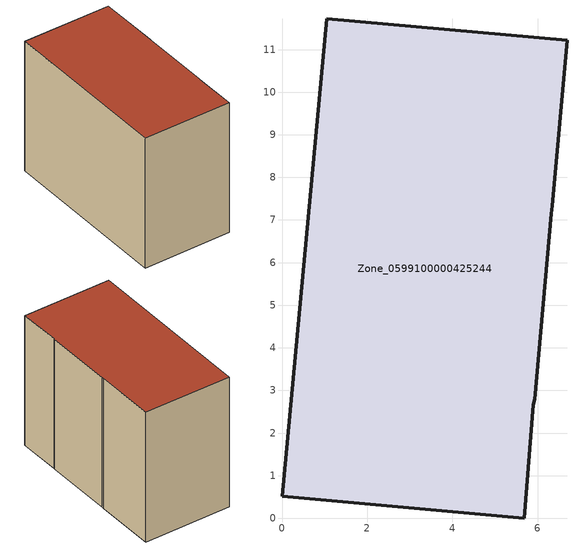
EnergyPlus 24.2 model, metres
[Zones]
Zone_0599100000425244
 floor ground (C_G): 6.34,7.33 6.32,7.15 5.93,2.79 5.89,2.67 5.68,0 0,0.51 1.05,11.72 6.69,11.21 z0
 wall outside (C_F): 5.89,2.67 5.93,2.79 6.32,7.15 6.34,7.33 6.69,11.21 1.05,11.72 0,0.51 5.68,0 5.89,2.67 z0:8.73
 roof outside (C_R): 6.32,7.15 6.34,7.33 6.69,11.21 1.05,11.72 0,0.51 5.68,0 5.89,2.67 5.93,2.79 z8.73
[BUILDING]
Pand.0599100000425244: North Axis=0; Terrain=City; Loads Convergence Tolerance Value=0.04; Temperature Convergence Tolerance Value=0.4; Solar Distribution=FullExterior; Maximum Number of Warmup Days=25; Minimum Number of Warmup Days=1
[Site:Location]
Rotterdam.The.Hague.AP_ZH_NLD Design_Conditions: Latitude=51.96; Longitude=4.45; Time Zone=1; Elevation=-4.5
[SITE:GROUNDTEMPERATURE:BUILDINGSURFACE]
18, 18, 18, 18, 18, 18, 18, 18, 18, 18, 18, 18
[MATERIAL] Thermal Absorptance=0.9; Solar Absorptance=0.7; Visible Absorptance=0.7
Name | Roughness | Thickness | Conductivity | Density | Specific Heat
G.TC.2006-2014 | MediumSmooth | 0.15 | 0.06 | 540 | 1210
F.TC.2006-2014 | Rough | 0.3 | 0.12 | 1920 | 840
R.TC.2006-2014 | MediumRough | 0.2 | 0.08 | 1500 | 1000
[CONSTRUCTION]
C_G: G.TC.2006-2014
C_F: F.TC.2006-2014
C_R: R.TC.2006-2014
[ZONE]
Zone_0599100000425244: Type=1; Multiplier=1; Ceiling Height=Autocalculate; Volume=Autocalculate; Floor Area=autocalculate; Part of Total Floor Area=Yes
[ZONEINFILTRATION:DESIGNFLOWRATE]
Infil_Zone_0599100000425244: Zone or ZoneList or Space or SpaceList=Zone_0599100000425244; Schedule=AlwaysOn; Design Flow Rate Calculation Method=Flow/Area; Flow Rate per Floor Area=0.0015; Constant Term Coefficient=1; Temperature Term Coefficient=0; Velocity Term Coefficient=0; Velocity Squared Term Coefficient=0
[HVACTEMPLATE:ZONE:IDEALLOADSAIRSYSTEM]
Zone_0599100000425244: Maximum Heating Supply Air Temperature=50; Minimum Cooling Supply Air Temperature=13; Maximum Heating Supply Air Humidity Ratio=0.0156; Minimum Cooling Supply Air Humidity Ratio=0.0077; Heating Limit=NoLimit; Cooling Limit=NoLimit; Dehumidification Control Type=ConstantSensibleHeatRatio; Cooling Sensible Heat Ratio=0.7; Dehumidification Setpoint=60; Humidification Control Type=None; Humidification Setpoint=30; Outdoor Air Method=None; Outdoor Air Flow Rate per Person=0.00944; Outdoor Air Flow Rate per Zone Floor Area=0; Outdoor Air Flow Rate per Zone=0; Demand Controlled Ventilation Type=None; Outdoor Air Economizer Type=NoEconomizer; Heat Recovery Type=None; Sensible Heat Recovery Effectiveness=0.7; Latent Heat Recovery Effectiveness=0.65
[ZONECONTROL:THERMOSTAT]
ThermostatControl_Zone_0599100000425244: Zone or ZoneList=Zone_0599100000425244; Control Type Schedule=DualSetpointControlType; Control 1=Thermostat_Zone_0599100000425244; Temperature Difference Between Cutout And Setpoint=0
[THERMOSTATSETPOINT:DUALSETPOINT]
Thermostat_Zone_0599100000425244: Heating Setpoint Temperature Schedule=HeatingSetpoint_Zone_0599100000425244; Cooling Setpoint Temperature Schedule=CoolingSetpoint_Zone_0599100000425244
[SCHEDULE:COMPACT]
HeatingSetpoint_Zone_0599100000425244: Through: 12/31, For: AllDays, Until: 24:00, 21
CoolingSetpoint_Zone_0599100000425244: Through: 12/31, For: AllDays, Until: 24:00, 24
DualSetpointControlType: Through: 12/31, For: AllDays, Until: 24:00, 4
AlwaysOn: Through: 12/31, For: AllDays, Until: 24:00, 1
